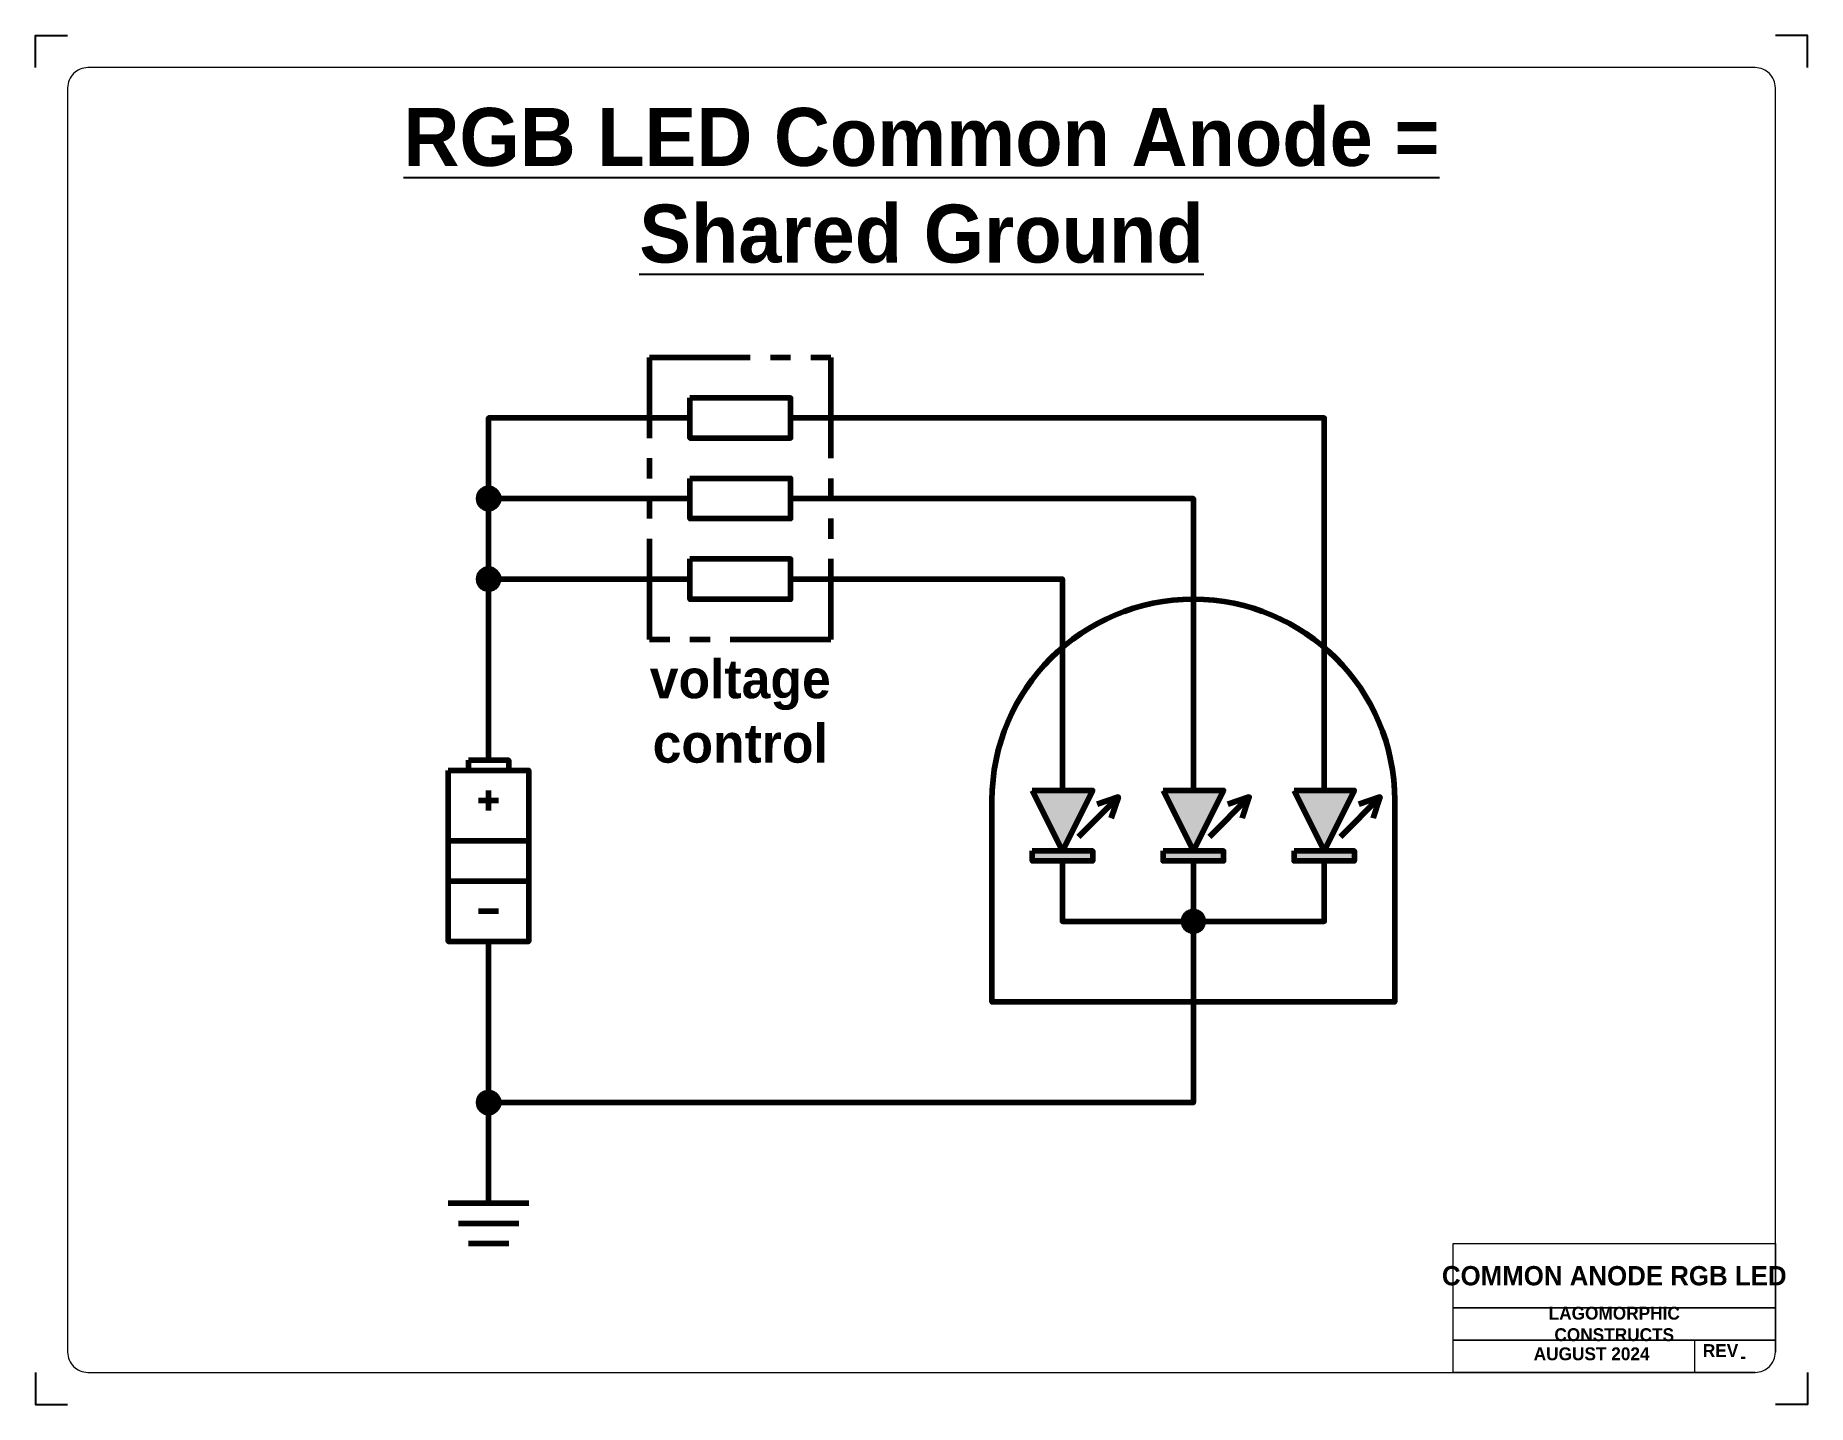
# Paper-space layout 'rgb-led-common-anode' of a CAD drawing. Header units: inches. Extents: x 0 to 11, y 0 to 8.5.
import ezdxf
from ezdxf.enums import TextEntityAlignment as Align

# ---------------------------------------------------------------- set-up
doc = ezdxf.new("R2010")
doc.units = ezdxf.units.IN
doc.header["$MEASUREMENT"] = 0
doc.linetypes.add('PHANTOM2', pattern=[1.25, 0.625, -0.125, 0.125, -0.125, 0.125, -0.125])
for name, color, linetype in [('C-LITE-BLU_', 5, 'Continuous'), ('C-LITE-GRN_', 3, 'Continuous'), ('C-LITE-RED_', 1, 'Continuous'), ('G-ANNO-TEXT', 7, 'Continuous'), ('G-ANNO-TITL', 7, 'Continuous'), ('G-TBLK-TEXT', 7, 'Continuous')]:
    doc.layers.add(name, color=color, linetype=linetype)
for name, color, linetype, lineweight in [('G-OUTL-LITE', 8, 'Continuous', 100), ('G-OUTL-WIDE', 7, 'Continuous', 100), ('G-TBLK', 7, 'Continuous', 15)]:
    doc.layers.add(name, color=color, linetype=linetype, lineweight=lineweight)
doc.layers.add('G-TBLK-NPLT', color=7, linetype='Continuous', plot=False)
doc.styles.add('slide-title', font='cityb___.ttf', dxfattribs={"height": 0.36})
doc.styles.add('TEXT 0.08', font='cityb___.ttf', dxfattribs={"height": 0.08})
doc.styles.add('TEXT 0.12', font='cityb___.ttf', dxfattribs={"height": 0.12})
doc.styles.add('TEXT 0.24', font='cityb___.ttf', dxfattribs={"height": 0.24})

# ---------------------------------------------------------------- blocks, each defined once
blk = doc.blocks.new('title-block-11x8.5')
blk.add_lwpolyline([(0.325, 0.2), (10.675, 0.2, 0.414214), (10.8, 0.325), (10.8, 8.175, 0.414214), (10.675, 8.3), (0.325, 8.3, 0.414214), (0.2, 8.175), (0.2, 0.325, 0.414214)], format="xyb", close=True)
for points in [[(8.8, 1), (10.8, 1), (10.8, 0.6), (8.8, 0.6)], [(8.8, 0.6), (10.8, 0.6), (10.8, 0.4), (8.8, 0.4)]]:
    blk.add_lwpolyline(points, close=True)
for points in [[(10.675, 0.2), (8.8, 0.2), (8.8, 0.4), (10.8, 0.4), (10.8, 0.325)], [(10.3, 0.2), (10.3, 0.4)]]:
    blk.add_lwpolyline(points)
at = {"layer": 'G-TBLK-NPLT'}
for points in [[(0, 8.3), (0, 8.5), (0.2, 8.5)], [(11, 8.3), (11, 8.5), (10.8, 8.5)], [(0, 0.2), (0, 0), (0.2, 0)], [(11, 0.2), (11, 0), (10.8, 0)]]:
    blk.add_lwpolyline(points, dxfattribs=at)
at = {"style": 'TEXT 0.08'}
blk.add_attdef('rev', text='', height=0.08, dxfattribs=at).set_placement((10.6, 0.3), align=Align.MIDDLE_CENTER)
at = {"layer": 'G-TBLK-TEXT', "char_height": 0.08, "style": 'TEXT 0.08'}
for s, width, insert, attachment_point in [('LAGOMORPHIC CONSTRUCTS', 1.175, (9.8, 0.5), 5), ('REV', 0.08, (10.35, 0.375), 1)]:
    blk.add_mtext_dynamic_manual_height_columns(s, width=width, gutter_width=0.3, heights=[0], dxfattribs=dict(at, insert=insert, attachment_point=attachment_point))
at = {"layer": 'G-TBLK-TEXT'}
for tag, height, style, p in [('DWG-TITLE', 0.12, 'TEXT 0.12', (9.8, 0.8)), ('DATE', 0.08, 'TEXT 0.08', (9.55, 0.3))]:
    blk.add_attdef(tag, text='', height=height, dxfattribs=dict(at, style=style)).set_placement(p, align=Align.MIDDLE_CENTER)
blk = doc.blocks.new('diode')
h = blk.add_hatch(color=0)
h.dxf.hatch_style = 1
h.paths.add_polyline_path([(-0.1875, 0.4375), (0.1875, 0.4375), (0, 0.0625)])
h.paths.add_polyline_path([(-0.1875, 0.0625), (0.1875, 0.0625), (0.1875, 0), (-0.1875, 0)])
at = {"layer": 'G-OUTL-WIDE'}
blk.add_lwpolyline([(-0.1875, 0.4375), (0.1875, 0.4375), (0, 0.0625), (-0.1875, 0.4375)], dxfattribs=at)
blk.add_lwpolyline([(-0.1875, 0.0625), (0.1875, 0.0625), (0.1875, 0), (-0.1875, 0)], close=True, dxfattribs=at)
blk = doc.blocks.new('led')
at = {"layer": 'G-OUTL-WIDE'}
for points in [[(0.1, 0.15), (0.347, 0.397)], [(0.215, 0.353), (0.347, 0.397), (0.303, 0.265)]]:
    blk.add_lwpolyline(points, dxfattribs=at)
blk.add_blockref('diode', (0, 0))
at = {"insert": (0.348, -0.188), "char_height": 0.12, "attachment_point": 6, "style": 'TEXT 0.12'}
blk.add_mtext('\\A1;', dxfattribs=at)
blk = doc.blocks.new('led-bulb')
at = {"layer": 'G-OUTL-WIDE'}
blk.add_lwpolyline([(-0.25, 0.25), (-0.25, 0), (0.25, 0), (0.25, 0.25, 1)], format="xyb", close=True, dxfattribs=at)
blk = doc.blocks.new('battery')
at = {"layer": 'G-OUTL-WIDE'}
for p, q in [((0, 0.9375), (0, 0.8125)), ((-0.0625, 0.875), (0.0625, 0.875)), ((-0.0625, 0.1875), (0.0625, 0.1875))]:
    blk.add_line(p, q, dxfattribs=at)
for points in [[(-0.125, 1.125), (0.125, 1.125), (0.125, 1.0625), (-0.125, 1.0625)], [(-0.25, 1.0625), (0.25, 1.0625), (0.25, 0.625), (-0.25, 0.625)], [(-0.25, 0.625), (0.25, 0.625), (0.25, 0.375), (-0.25, 0.375)], [(-0.25, 0.375), (0.25, 0.375), (0.25, 0), (-0.25, 0)]]:
    blk.add_lwpolyline(points, close=True, dxfattribs=at)
blk = doc.blocks.new('gnd-circuit')
at = {"layer": 'G-OUTL-WIDE'}
for p, q in [((-0.25, 0), (0.25, 0)), ((-0.1875, -0.125), (0.1875, -0.125)), ((-0.125, -0.25), (0.125, -0.25))]:
    blk.add_line(p, q, dxfattribs=at)

psp = doc.layouts.new('rgb-led-common-anode')

# ---------------------------------------------------------------- hatches: boundary and pattern name
at = {"layer": 'G-OUTL-WIDE'}
h = psp.add_hatch(color=256, dxfattribs=at)
h.dxf.hatch_style = 1
edge = h.paths.add_edge_path()
edge.add_arc((2.8125, 5.625), 0.0625, 0, 360)
h = psp.add_hatch(color=256, dxfattribs=at)
h.dxf.hatch_style = 1
edge = h.paths.add_edge_path()
edge.add_arc((2.8125, 5.125), 0.0625, 0, 360)
h = psp.add_hatch(color=256, dxfattribs=at)
h.dxf.hatch_style = 1
edge = h.paths.add_edge_path()
edge.add_arc((7.1875, 3), 0.0625, 0, 360)
h = psp.add_hatch(color=256, dxfattribs=at)
h.dxf.hatch_style = 1
edge = h.paths.add_edge_path()
edge.add_arc((2.8125, 1.875), 0.0625, 0, 360)

# ---------------------------------------------------------------- linework, layer by layer
at = {"layer": 'G-OUTL-LITE', "linetype": 'PHANTOM2'}
psp.add_lwpolyline([(3.8125, 6.5), (4.9375, 6.5), (4.9375, 4.75), (3.8125, 4.75)], close=True, dxfattribs=at)
at = {"layer": 'G-OUTL-WIDE'}
for points in [[(4.0625, 6.25), (4.6875, 6.25), (4.6875, 6), (4.0625, 6)], [(4.0625, 5.75), (4.6875, 5.75), (4.6875, 5.5), (4.0625, 5.5)], [(4.0625, 5.25), (4.6875, 5.25), (4.6875, 5), (4.0625, 5)]]:
    psp.add_lwpolyline(points, close=True, dxfattribs=at)
for points in [[(2.8125, 5.625), (2.8125, 6.125), (4.0625, 6.125)], [(8, 3.8125), (8, 6.125), (4.6875, 6.125)], [(2.8125, 5.125), (2.8125, 5.625), (4.0625, 5.625)], [(4.6875, 5.625), (7.1875, 5.625), (7.1875, 3.8125)], [(2.8125, 4), (2.8125, 5.125), (4.0625, 5.125)], [(4.6875, 5.125), (6.375, 5.125), (6.375, 3.8125)], [(6.375, 3.375), (6.375, 3), (7.1875, 3)], [(7.1875, 3.375), (7.1875, 3)], [(8, 3.375), (8, 3), (7.1875, 3)], [(7.1875, 3), (7.1875, 1.875), (2.8125, 1.875)], [(2.8125, 2.875), (2.8125, 1.25)]]:
    psp.add_lwpolyline(points, dxfattribs=at)
for centre in [(2.8125, 5.625), (2.8125, 5.125), (7.1875, 3), (2.8125, 1.875)]:
    psp.add_circle(centre, 0.0625, dxfattribs=at)

# ---------------------------------------------------------------- block references
at = {"layer": 'C-LITE-BLU_'}
psp.add_blockref('led', (8, 3.375), dxfattribs=at)
at = {"layer": 'C-LITE-GRN_'}
psp.add_blockref('led', (7.1875, 3.375), dxfattribs=at)
at = {"layer": 'C-LITE-RED_'}
psp.add_blockref('led', (6.375, 3.375), dxfattribs=at)
at = {"layer": 'G-OUTL-WIDE', "xscale": 5, "yscale": 5, "zscale": 5}
psp.add_blockref('led-bulb', (7.1875, 2.5), dxfattribs=at)
at = {"layer": 'G-OUTL-WIDE'}
for name, p in [('battery', (2.8125, 2.875)), ('gnd-circuit', (2.8125, 1.25))]:
    psp.add_blockref(name, p, dxfattribs=at)
at = {"layer": 'G-TBLK'}
ref = psp.add_blockref('title-block-11x8.5', (0, 0), dxfattribs=at)
ref.add_attrib('rev', '-', dxfattribs={"layer": '0', "height": 0.08, "style": 'TEXT 0.08'}).set_placement((10.6, 0.3), align=Align.MIDDLE_CENTER)
ref.add_attrib('DATE', 'AUGUST 2024', (9.3, 0.275), dxfattribs={"layer": 'G-TBLK-TEXT', "height": 0.08, "style": 'TEXT 0.08'})
ref.add_attrib('DWG-TITLE', 'COMMON ANODE RGB LED', dxfattribs={"layer": 'G-TBLK-TEXT', "height": 0.12, "style": 'TEXT 0.12'}).set_placement((9.8, 0.8), align=Align.MIDDLE_CENTER)

# ---------------------------------------------------------------- texts
at = {"layer": 'G-ANNO-TEXT', "insert": (4.375, 4.625), "char_height": 0.24, "attachment_point": 2, "style": 'TEXT 0.24'}
psp.add_mtext_dynamic_manual_height_columns('voltage control', width=1.25, gutter_width=0.5, heights=[0], dxfattribs=at)
at = {"layer": 'G-ANNO-TITL', "insert": (5.5, 8.05), "char_height": 0.36, "attachment_point": 2, "style": 'slide-title'}
psp.add_mtext_dynamic_manual_height_columns('{\\LRGB LED Common Anode = Shared Ground}', width=6.979524, gutter_width=1, heights=[0], dxfattribs=at)

doc.saveas('drawing.dxf')
